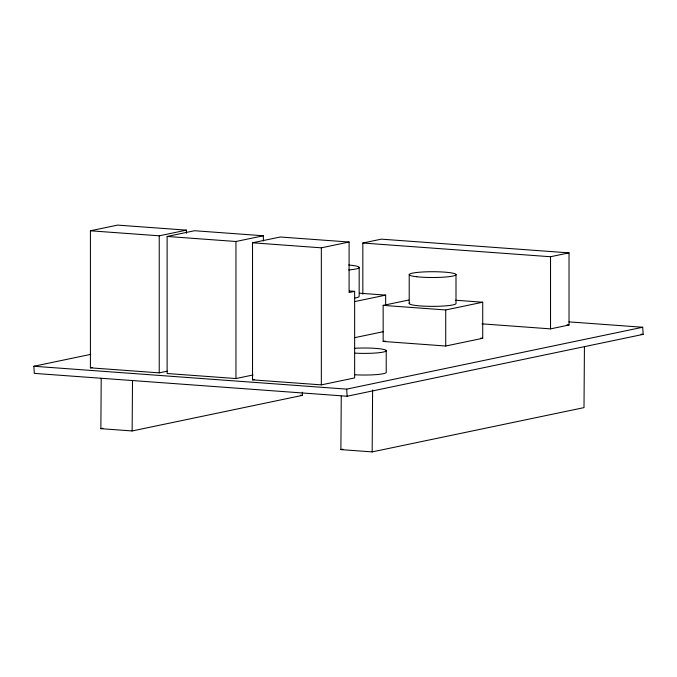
<?xml version="1.0" encoding="UTF-8"?>
<svg xmlns="http://www.w3.org/2000/svg" width="677" height="677" viewBox="0 0 677 677"><rect width="100%" height="100%" fill="white"/><g stroke="black" fill="none" stroke-linecap="round" stroke-linejoin="round"><path stroke-width="1.02" d="M302.374 392.237L302.357 395.385L132.142 430.953L100.865 428.668L101.211 378.341M132.142 430.953L132.497 380.626M584.429 346.802L584.006 407.622L372.172 451.897L340.886 449.604L341.259 396.13M372.172 451.897L372.604 390.028M167.304 371.182L159.23 372.866L90.413 367.839L90.413 230.789L117.586 225.102L186.412 230.138L186.412 233.294M90.413 230.789L159.23 235.816L186.412 230.138M253.105 374.956L235.951 378.545L167.126 373.509L167.126 236.459L194.544 230.73L263.37 235.765L263.37 241.02M167.126 236.459L235.951 241.494L263.37 235.765M252.521 242.798L280.27 237.001L349.095 242.027L349.095 292.523L354.646 291.364L354.646 377.918L321.338 384.875L252.521 379.848L252.521 242.798L321.338 247.824L349.095 242.027M362.83 294.241L362.83 243.018L381.329 239.15L569.027 252.868L569.027 325.002L550.528 328.87L481.99 323.86M362.83 243.018L550.528 256.735L569.027 252.868M568.968 321.863L642.693 327.253L643.15 334.37L347.14 396.24L34.307 373.374L33.85 366.257L90.777 354.359M354.816 301.57L385.653 295.121L385.653 305.429M455.613 300.241L482.726 302.221L482.726 338.288L445.72 346.015L383.157 341.445L383.157 305.378L408.849 300.013M90.413 367.839L92.427 367.416M383.157 305.378L445.72 309.956L482.726 302.221M354.816 337.637L383.597 331.62M383.157 341.445L385.213 341.013M252.521 379.848L254.535 379.425M100.865 428.668L102.921 428.236M33.85 366.257L346.683 389.123L642.693 327.253M340.886 449.604L342.951 449.173M349.434 290.983L354.646 291.364M359.58 293.217L385.653 295.121M566.92 324.85L569.027 325.002M641.043 334.218L643.15 334.37M480.636 338.136L482.726 338.288M300.266 395.233L302.357 395.385M346.683 389.123L347.14 396.24M550.528 256.735L550.528 328.87M456.002 274.481L456.002 303.338A23.416 2.894 0 0 1 430.597 306.351A23.416 2.894 0 0 1 409.737 302.847M445.72 309.956L445.72 346.015M409.213 274.744L409.213 303.601M386.228 350.525L386.228 372.164A21.808 2.7 0 0 1 354.841 374.762M359.165 267.407L359.165 296.255A24.135 2.979 0 0 1 354.553 298.092M321.338 247.824L321.338 384.875M235.951 241.494L235.951 378.545M159.23 235.816L159.23 372.866M348.714 265.029A24.135 2.979 0 0 1 348.697 269.945M354.291 348.317A21.808 2.7 0 0 1 386.271 350.661A21.808 2.7 0 0 1 354.841 353.115M416.812 276.749A23.416 2.894 0 0 0 455.477 275.234A23.416 2.894 0 0 0 425.537 271.858A23.416 2.894 0 0 0 416.812 276.749"/></g></svg>
